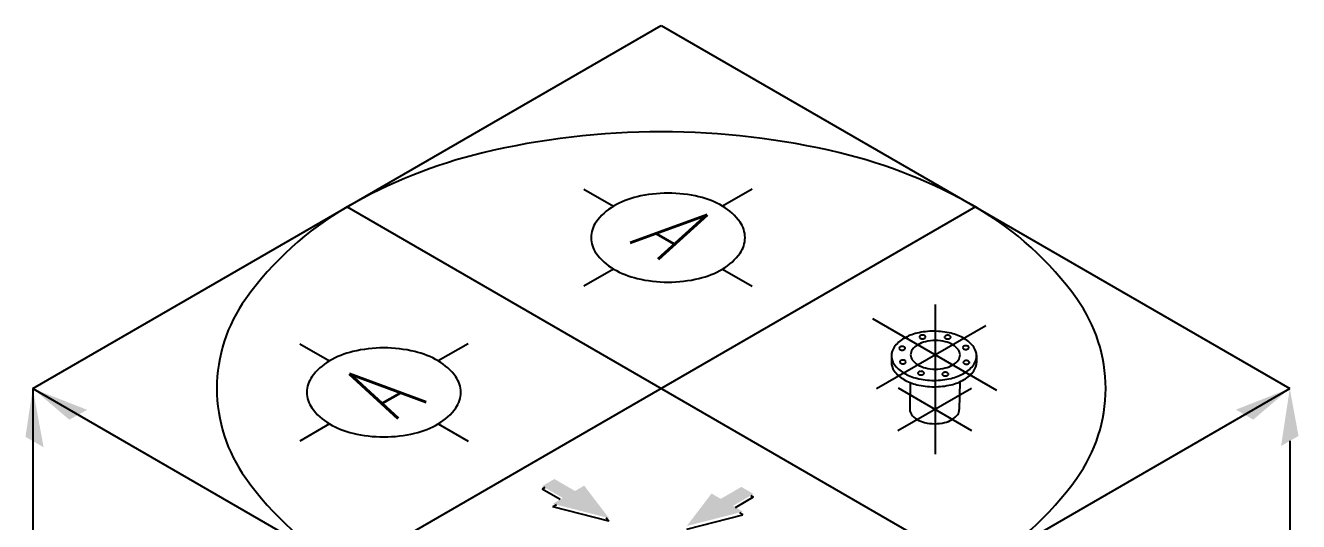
# Model space of a CAD drawing. Header units: metres. Extents: x -60290 to -52972, y 32018 to 40332.
# Drawn here: x -60264 to -52972, y 37492 to 40332 of the extents above; entities that cross this region are included whole.
import ezdxf
from ezdxf.enums import TextEntityAlignment as Align

# ---------------------------------------------------------------- set-up
doc = ezdxf.new("R2010")
doc.units = ezdxf.units.M
doc.layers.get('0').update_dxf_attribs({"plot": 0})
doc.layers.add('PROYECTO', color=1, linetype='Continuous')
doc.styles.add('ROMANS', font='romans.shx')

msp = doc.modelspace()

# ---------------------------------------------------------------- linework, layer by layer
at = {"color": 1}
for p, q in [((-55052.028, 38735.091), (-55052.028, 37876.796)), ((-53021.838, 37953.651), (-53021.838, 34096.729))]:
    msp.add_line(p, q, dxfattribs=at)
for points in [[(-60263.615, 37977.034), (-60159.616, 37916.99), (-60221.838, 38253.651)], [(-59910.129, 38131.421), (-60012.655, 38075.144), (-60221.838, 38253.651)], [(-53330.538, 38132.6), (-53231.02, 38075.144), (-53021.838, 38253.651)], [(-53071.596, 37924.186), (-52971.615, 37981.91), (-53021.838, 38253.651)]]:
    msp.add_solid(points, dxfattribs=at)
at = {"layer": 'PROYECTO', "color": 1}
for p, q in [((-60221.838, 38253.651), (-56621.838, 40332.112)), ((-56621.838, 40332.112), (-53021.838, 38253.651)), ((-54821.838, 39292.881), (-58421.838, 37214.42)), ((-58421.838, 39292.881), (-54821.838, 37214.42)), ((-55411.159, 38654.917), (-54702.6, 38243.736)), ((-54762.649, 38612.732), (-55389.637, 38252.589)), ((-55303.567, 38441.431), (-55303.648, 38404.786)), ((-54815.958, 38443.697), (-54816.054, 38400.36)), ((-55195.55, 38287.195), (-55197.675, 38140.034)), ((-54912.537, 38291.658), (-54914.76, 38132.606)), ((-60221.838, 38253.651), (-60221.838, 34096.729)), ((-60221.838, 38253.651), (-56621.838, 36175.19)), ((-56621.838, 36175.19), (-53021.838, 38253.651)), ((-54844.3, 38253.142), (-55265.973, 38010.933)), ((-55264.695, 38257.235), (-54844.28, 38013.265)), ((-57288.797, 37686.337), (-57303.861, 37677.64)), ((-57200.756, 37618.112), (-57303.861, 37677.64)), ((-56196.234, 37573.01), (-56093.129, 37632.538)), ((-56108.193, 37641.235), (-56093.129, 37632.538)), ((-57222.38, 37588.233), (-57243.292, 37576.159)), ((-56921.452, 37494.268), (-57243.292, 37576.159)), ((-56937.931, 37515.855), (-56921.452, 37494.268)), ((-56475.538, 37449.166), (-56153.698, 37531.057)), ((-56174.61, 37543.131), (-56153.698, 37531.057))]:
    msp.add_line(p, q, dxfattribs=at)
at = {"layer": 'PROYECTO', "color": 5}
for p, q in [((-57064.866, 39395.773), (-56894.592, 39297.466)), ((-56100.78, 39395.773), (-56271.054, 39297.466)), ((-56894.592, 38937.466), (-57064.866, 38839.158)), ((-56271.054, 38937.466), (-56100.78, 38839.158)), ((-58692.775, 38509.63), (-58522.501, 38411.322)), ((-57728.688, 38509.63), (-57898.963, 38411.322)), ((-58522.501, 38051.322), (-58692.775, 37953.014)), ((-57898.963, 38051.322), (-57728.688, 37953.014))]:
    msp.add_line(p, q, dxfattribs=at)
at = {"layer": 'PROYECTO', "color": 1}
for centre, radius, start, end in [((-56621.838, 35328.778), 4394.566, 90, 103.4494755), ((-56621.838, 35328.778), 4394.566, 76.5505245, 90), ((-56967.384, 36773.693), 2908.908, 103.4494755, 120), ((-56276.292, 36773.693), 2908.908, 60, 76.5505245), ((-56642.673, 38861.129), 503.838, 103.4494755, 120), ((-56582.823, 38610.863), 761.161, 90, 103.4494755), ((-56582.823, 38610.863), 761.161, 76.5505245, 90), ((-56522.972, 38861.129), 503.838, 60, 76.5505245), ((-57493.165, 37684.373), 1857.345, 120, 144.3428702), ((-56733.741, 39018.864), 321.702, 120, 144.3428702), ((-56431.904, 39018.864), 321.702, 35.6571298, 60), ((-55750.51, 37684.373), 1857.345, 35.6571298, 60), ((-56871.177, 39117.466), 152.554, 144.3428702, 180), ((-56294.469, 39117.466), 152.554, 0, 35.6571298), ((-56871.177, 39117.466), 152.554, 180, 215.6571298), ((-56294.469, 39117.466), 152.554, 324.3428702, 0), ((-56733.741, 39216.067), 321.702, 215.6571298, 240), ((-56431.904, 39216.067), 321.702, 300, 324.3428702), ((-56642.673, 39373.802), 503.838, 240, 256.5505245), ((-56582.823, 39624.068), 761.161, 256.5505245, 270), ((-56582.823, 39624.068), 761.161, 270, 283.4494755), ((-56522.972, 39373.802), 503.838, 283.4494755, 300), ((-58286.651, 38253.651), 880.771, 144.3428702, 180), ((-54957.024, 38253.651), 880.771, 0, 35.6571298), ((-55060.353, 38160.691), 420.944, 89.8731165, 103.3225921), ((-55060.353, 38160.691), 420.944, 76.423641, 89.8731165), ((-55143.315, 38386.512), 177.91, 119.8731165, 144.2159867), ((-55093.145, 38299.169), 278.637, 103.3225921, 119.8731165), ((-55100.584, 38414.941), 103.352, 119.8731165, 144.2159867), ((-55071.439, 38364.202), 161.867, 103.3225921, 119.8731165), ((-55137.242, 38548.943), 6.198, 144.2159867, 179.8731165), ((-55137.242, 38548.943), 6.198, 179.8731165, 215.5302464), ((-55131.65, 38552.937), 13.069, 215.5302464, 239.8731165), ((-55131.668, 38544.925), 13.069, 119.8731165, 144.2159867), ((-55127.936, 38559.336), 20.469, 239.8731165, 256.423641), ((-55127.983, 38538.509), 20.469, 103.3225921, 119.8731165), ((-55125.483, 38569.498), 30.922, 256.423641, 269.8731165), ((-55125.574, 38528.336), 30.922, 89.8731165, 103.3225921), ((-55125.483, 38569.498), 30.922, 269.8731165, 283.3225921), ((-55125.574, 38528.336), 30.922, 76.423641, 89.8731165), ((-55123.074, 38559.326), 20.469, 283.3225921, 299.8731165), ((-55123.12, 38538.498), 20.469, 59.8731165, 76.423641), ((-55119.388, 38552.909), 13.069, 299.8731165, 324.2159867), ((-55119.406, 38544.898), 13.069, 35.5302464, 59.8731165), ((-55113.814, 38548.891), 6.198, 324.2159867, 359.8731165), ((-55113.814, 38548.891), 6.198, 359.8731165, 35.5302464), ((-55052.389, 38283.757), 244.536, 89.8731165, 103.3225921), ((-55052.389, 38283.757), 244.536, 76.423641, 89.8731165), ((-54993.175, 38548.224), 6.198, 144.2159867, 179.8731165), ((-54993.175, 38548.224), 6.198, 179.8731165, 215.5302464), ((-54987.582, 38552.217), 13.069, 215.5302464, 239.8731165), ((-54987.6, 38544.206), 13.069, 119.8731165, 144.2159867), ((-55032.983, 38364.117), 161.867, 59.8731165, 76.423641), ((-54983.869, 38558.617), 20.469, 239.8731165, 256.423641), ((-54983.915, 38537.789), 20.469, 103.3225921, 119.8731165), ((-54981.415, 38568.779), 30.922, 256.423641, 269.8731165), ((-54981.506, 38527.617), 30.922, 89.8731165, 103.3225921), ((-54981.415, 38568.779), 30.922, 269.8731165, 283.3225921), ((-54981.506, 38527.617), 30.922, 76.423641, 89.8731165), ((-54979.006, 38558.606), 20.469, 283.3225921, 299.8731165), ((-54979.052, 38537.779), 20.469, 59.8731165, 76.423641), ((-54975.32, 38552.19), 13.069, 299.8731165, 324.2159867), ((-54975.338, 38544.179), 13.069, 35.5302464, 59.8731165), ((-54969.746, 38548.172), 6.198, 324.2159867, 359.8731165), ((-54969.746, 38548.172), 6.198, 359.8731165, 35.5302464), ((-55026.947, 38299.022), 278.637, 59.8731165, 76.423641), ((-55003.614, 38414.727), 103.352, 35.5302464, 59.8731165), ((-54976.391, 38386.142), 177.91, 35.5302464, 59.8731165), ((-58270.582, 37974.986), 503.838, 103.4494755, 120), ((-58210.732, 37724.719), 761.161, 90, 103.4494755), ((-58210.732, 37724.719), 761.161, 76.5505245, 90), ((-58150.881, 37974.986), 503.838, 60, 76.5505245), ((-55219.2, 38441.21), 84.367, 144.2159867, 179.8731165), ((-55219.2, 38441.21), 84.367, 179.8731165, 215.5302464), ((-55254.067, 38483.738), 6.198, 144.2159867, 179.8731165), ((-55254.067, 38483.738), 6.198, 179.8731165, 215.5302464), ((-55248.474, 38487.731), 13.069, 215.5302464, 239.8731165), ((-55248.492, 38479.72), 13.069, 119.8731165, 144.2159867), ((-55244.76, 38494.131), 20.469, 239.8731165, 256.423641), ((-55244.807, 38473.304), 20.469, 103.3225921, 119.8731165), ((-55242.307, 38504.293), 30.922, 256.423641, 269.8731165), ((-55242.398, 38463.131), 30.922, 89.8731165, 103.3225921), ((-55242.307, 38504.293), 30.922, 269.8731165, 283.3225921), ((-55242.398, 38463.131), 30.922, 76.423641, 89.8731165), ((-55239.898, 38494.12), 20.469, 283.3225921, 299.8731165), ((-55239.944, 38473.293), 20.469, 59.8731165, 76.423641), ((-55236.212, 38487.704), 13.069, 299.8731165, 324.2159867), ((-55236.23, 38479.693), 13.069, 35.5302464, 59.8731165), ((-55230.638, 38483.686), 6.198, 324.2159867, 359.8731165), ((-55230.638, 38483.686), 6.198, 359.8731165, 35.5302464), ((-55144.667, 38446.717), 49.011, 179.8731165, 215.5302464), ((-55144.667, 38446.717), 49.011, 144.2159867, 179.8731165), ((-54959.39, 38446.306), 49.011, 324.2159867, 359.8731165), ((-54959.39, 38446.306), 49.011, 359.8731165, 35.5302464), ((-54889.412, 38488.009), 6.198, 144.2159867, 179.8731165), ((-54889.412, 38488.009), 6.198, 179.8731165, 215.5302464), ((-54883.82, 38492.002), 13.069, 215.5302464, 239.8731165), ((-54883.837, 38483.991), 13.069, 119.8731165, 144.2159867), ((-54880.106, 38498.402), 20.469, 239.8731165, 256.423641), ((-54880.152, 38477.575), 20.469, 103.3225921, 119.8731165), ((-54877.652, 38508.564), 30.922, 256.423641, 269.8731165), ((-54877.743, 38467.402), 30.922, 89.8731165, 103.3225921), ((-54877.652, 38508.564), 30.922, 269.8731165, 283.3225921), ((-54877.743, 38467.402), 30.922, 76.423641, 89.8731165), ((-54875.243, 38498.391), 20.469, 283.3225921, 299.8731165), ((-54875.289, 38477.564), 20.469, 59.8731165, 76.423641), ((-54871.557, 38491.975), 13.069, 299.8731165, 324.2159867), ((-54871.575, 38483.964), 13.069, 35.5302464, 59.8731165), ((-54865.983, 38487.957), 6.198, 324.2159867, 359.8731165), ((-54865.983, 38487.957), 6.198, 359.8731165, 35.5302464), ((-54900.264, 38440.503), 84.367, 324.2159867, 359.8731165), ((-54900.264, 38440.503), 84.367, 359.8731165, 35.5302464), ((-58361.65, 38132.72), 321.702, 120, 144.3428702), ((-58059.813, 38132.72), 321.702, 35.6571298, 60), ((-55219.281, 38404.634), 84.367, 179.8494944, 179.8731165), ((-55219.281, 38404.634), 84.367, 179.8731165, 215.5302464), ((-55143.074, 38495.571), 177.91, 215.5302464, 239.8731165), ((-55249.372, 38405.557), 6.198, 144.2159867, 179.8731165), ((-55249.372, 38405.557), 6.198, 179.8731165, 215.5302464), ((-55243.78, 38409.55), 13.069, 215.5302464, 239.8731165), ((-55243.797, 38401.538), 13.069, 119.8731165, 144.2159867), ((-55240.066, 38415.95), 20.469, 239.8731165, 256.423641), ((-55240.112, 38395.122), 20.469, 103.3225921, 119.8731165), ((-55237.612, 38426.111), 30.922, 256.423641, 269.8731165), ((-55237.703, 38384.95), 30.922, 89.8731165, 103.3225921), ((-55237.612, 38426.111), 30.922, 269.8731165, 283.3225921), ((-55237.703, 38384.95), 30.922, 76.423641, 89.8731165), ((-55235.203, 38415.939), 20.469, 283.3225921, 299.8731165), ((-55235.249, 38395.112), 20.469, 59.8731165, 76.423641), ((-55231.517, 38409.523), 13.069, 299.8731165, 324.2159867), ((-55231.535, 38401.511), 13.069, 35.5302464, 59.8731165), ((-55225.943, 38405.505), 6.198, 324.2159867, 359.8731165), ((-55225.943, 38405.505), 6.198, 359.8731165, 35.5302464), ((-55100.443, 38478.296), 103.352, 215.5302464, 239.8731165), ((-55071.074, 38528.906), 161.867, 239.8731165, 256.423641), ((-55051.668, 38609.266), 244.536, 256.423641, 269.8731165), ((-55051.668, 38609.266), 244.536, 269.8731165, 283.3225921), ((-55032.618, 38528.821), 161.867, 283.3225921, 299.8731165), ((-55003.473, 38478.082), 103.352, 299.8731165, 324.2159867), ((-54886.482, 38403.425), 6.198, 144.2159867, 179.8731165), ((-54886.482, 38403.425), 6.198, 179.8731165, 215.5302464), ((-54880.889, 38407.418), 13.069, 215.5302464, 239.8731165), ((-54880.907, 38399.407), 13.069, 119.8731165, 144.2159867), ((-54976.149, 38495.201), 177.91, 299.8731165, 324.2159867), ((-54877.176, 38413.818), 20.469, 239.8731165, 256.423641), ((-54877.222, 38392.991), 20.469, 103.3225921, 119.8731165), ((-54874.722, 38423.98), 30.922, 256.423641, 269.8731165), ((-54874.813, 38382.818), 30.922, 89.8731165, 103.3225921), ((-54874.722, 38423.98), 30.922, 269.8731165, 283.3225921), ((-54874.813, 38382.818), 30.922, 76.423641, 89.8731165), ((-54872.313, 38413.807), 20.469, 283.3225921, 299.8731165), ((-54872.359, 38392.98), 20.469, 59.8731165, 76.423641), ((-54868.627, 38407.391), 13.069, 299.8731165, 324.2159867), ((-54868.645, 38399.38), 13.069, 35.5302464, 59.8731165), ((-54863.053, 38403.373), 6.198, 324.2159867, 359.8731165), ((-54863.053, 38403.373), 6.198, 359.8731165, 35.5302464), ((-54900.345, 38403.927), 84.367, 324.2159867, 359.8731165), ((-54900.345, 38403.927), 84.367, 359.8731165, 2.1694288), ((-58499.086, 38231.322), 152.554, 144.3428702, 180), ((-57922.378, 38231.322), 152.554, 0, 35.6571298), ((-55143.155, 38458.995), 177.91, 215.5302464, 239.8731165), ((-55092.598, 38546.115), 278.637, 239.8731165, 256.423641), ((-55092.517, 38582.691), 278.637, 239.8731165, 256.423641), ((-55059.112, 38721.022), 420.944, 256.423641, 269.8731165), ((-55145.841, 38341.622), 6.198, 144.2159867, 179.8731165), ((-55145.841, 38341.622), 6.198, 179.8731165, 215.5302464), ((-55140.249, 38345.616), 13.069, 215.5302464, 239.8731165), ((-55140.267, 38337.604), 13.069, 119.8731165, 144.2159867), ((-55136.535, 38352.015), 20.469, 239.8731165, 256.423641), ((-55136.581, 38331.188), 20.469, 103.3225921, 119.8731165), ((-55134.081, 38362.177), 30.922, 256.423641, 269.8731165), ((-55134.172, 38321.015), 30.922, 89.8731165, 103.3225921), ((-55134.081, 38362.177), 30.922, 269.8731165, 283.3225921), ((-55134.172, 38321.015), 30.922, 76.423641, 89.8731165), ((-55131.672, 38352.005), 20.469, 283.3225921, 299.8731165), ((-55131.718, 38331.177), 20.469, 59.8731165, 76.423641), ((-55127.987, 38345.588), 13.069, 299.8731165, 324.2159867), ((-55128.005, 38337.577), 13.069, 35.5302464, 59.8731165), ((-55122.412, 38341.57), 6.198, 324.2159867, 359.8731165), ((-55122.412, 38341.57), 6.198, 359.8731165, 35.5302464), ((-55059.112, 38721.022), 420.944, 269.8731165, 283.3225921), ((-55006.421, 38336.172), 6.198, 144.2159867, 179.8731165), ((-55006.421, 38336.172), 6.198, 179.8731165, 215.5302464), ((-55000.829, 38340.165), 13.069, 215.5302464, 239.8731165), ((-55000.846, 38332.154), 13.069, 119.8731165, 144.2159867), ((-54997.115, 38346.565), 20.469, 239.8731165, 256.423641), ((-54997.161, 38325.738), 20.469, 103.3225921, 119.8731165), ((-54994.661, 38356.727), 30.922, 256.423641, 269.8731165), ((-54994.752, 38315.565), 30.922, 89.8731165, 103.3225921), ((-54994.661, 38356.727), 30.922, 269.8731165, 283.3225921), ((-54994.752, 38315.565), 30.922, 76.423641, 89.8731165), ((-54992.252, 38346.554), 20.469, 283.3225921, 299.8731165), ((-54992.298, 38325.727), 20.469, 59.8731165, 76.423641), ((-54988.566, 38340.138), 13.069, 299.8731165, 324.2159867), ((-54988.584, 38332.127), 13.069, 35.5302464, 59.8731165), ((-54982.992, 38336.12), 6.198, 324.2159867, 359.8731165), ((-54982.992, 38336.12), 6.198, 359.8731165, 35.5302464), ((-55026.4, 38545.968), 278.637, 283.3225921, 299.8731165), ((-55026.319, 38582.544), 278.637, 283.3225921, 299.8731165), ((-54976.23, 38458.625), 177.91, 299.8731165, 324.2159867), ((-58286.651, 38253.651), 880.771, 180, 215.6571298), ((-58499.086, 38231.322), 152.554, 180, 215.6571298), ((-57922.378, 38231.322), 152.554, 324.3428702, 0), ((-55059.193, 38684.446), 420.944, 256.423641, 269.8731165), ((-55059.193, 38684.446), 420.944, 269.8731165, 283.3225921), ((-54957.024, 38253.651), 880.771, 324.3428702, 0), ((-58361.65, 38329.924), 321.702, 215.6571298, 240), ((-58059.813, 38329.924), 321.702, 300, 324.3428702), ((-55149.038, 38133.996), 49.011, 172.9228142, 179.8731165), ((-55149.038, 38133.996), 49.011, 179.8731165, 215.5302464), ((-55104.814, 38165.575), 103.352, 215.5302464, 239.8731165), ((-55075.445, 38216.185), 161.867, 239.8731165, 256.423641), ((-55036.989, 38216.1), 161.867, 283.3225921, 299.8731165), ((-55007.844, 38165.361), 103.352, 299.8731165, 324.2159867), ((-54963.761, 38133.585), 49.011, 324.2159867, 359.5436534), ((-58270.582, 38487.658), 503.838, 240, 256.5505245), ((-58210.732, 38737.925), 761.161, 256.5505245, 270), ((-58210.732, 38737.925), 761.161, 270, 283.4494755), ((-58150.881, 38487.658), 503.838, 283.4494755, 300), ((-55056.039, 38296.545), 244.536, 256.423641, 269.8731165), ((-55056.039, 38296.545), 244.536, 269.8731165, 283.3225921), ((-57493.165, 38822.928), 1857.345, 215.6571298, 240), ((-55750.51, 38822.928), 1857.345, 300, 324.3428702)]:
    msp.add_arc(centre, radius, start, end, dxfattribs=at)
for points in [[(-57115.91, 37667.098), (-57234.079, 37735.323), (-57185.692, 37626.809), (-57303.861, 37695.034)], [(-56921.452, 37511.662), (-57063.292, 37697.477), (-56921.452, 37511.662), (-57243.292, 37593.554)], [(-56475.538, 37466.56), (-56333.698, 37652.375), (-56475.538, 37466.56), (-56153.698, 37548.452)], [(-56281.081, 37621.996), (-56162.911, 37690.221), (-56211.298, 37581.707), (-56093.129, 37649.932)]]:
    msp.add_solid(points, dxfattribs=at)

# ---------------------------------------------------------------- texts
at = {"color": 5, "linetype": 'ByBlock', "style": 'ROMANS', "width": 0.75}
for rotation, oblique, p in [(330, 30, (-56629.225, 39196.823)), (30, 330, (-58138.121, 38284.724))]:
    msp.add_text('A', height=360, rotation=rotation, dxfattribs=dict(at, oblique=oblique)).set_placement(p, align=Align.MIDDLE_CENTER)

doc.saveas('drawing.dxf')
